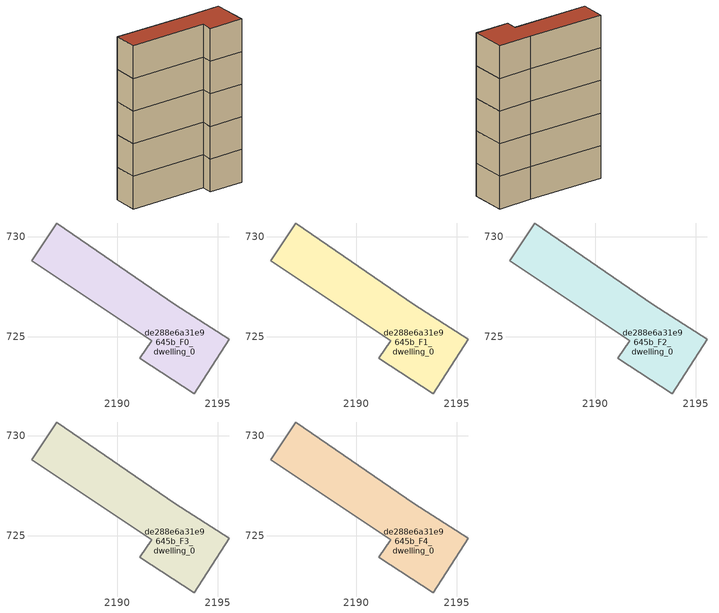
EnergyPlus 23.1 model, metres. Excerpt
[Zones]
de288e6a31e9645b_F0_dwelling_0
 floor ground (EU_floor_Construction): 2192.88,726.6 2195.57,724.87 2193.83,722.16 2191.12,723.92 2191.7,724.79 2185.71,728.78 2186.96,730.66 z0
 wall adiabatic (EU_wall_Construction): 2191.12,723.92 2193.83,722.16 2195.57,724.87 2192.88,726.6 2186.96,730.66 2185.71,728.78 2191.7,724.79 2191.12,723.92 z0:3
de288e6a31e9645b_F1_dwelling_0
 floor to de288e6a31e9645b_F0_dwelling_0 (EU_floor_Construction): 2192.88,726.6 2195.57,724.87 2193.83,722.16 2191.12,723.92 2191.7,724.79 2185.71,728.78 2186.96,730.66 z3
 wall adiabatic (EU_wall_Construction): 2191.12,723.92 2193.83,722.16 2195.57,724.87 2192.88,726.6 2186.96,730.66 2185.71,728.78 2191.7,724.79 2191.12,723.92 z3:6
de288e6a31e9645b_F2_dwelling_0
 floor to de288e6a31e9645b_F1_dwelling_0 (EU_floor_Construction): 2192.88,726.6 2195.57,724.87 2193.83,722.16 2191.12,723.92 2191.7,724.79 2185.71,728.78 2186.96,730.66 z6
 wall adiabatic (EU_wall_Construction): 2191.12,723.92 2193.83,722.16 2195.57,724.87 2192.88,726.6 2186.96,730.66 2185.71,728.78 2191.7,724.79 2191.12,723.92 z6:9
de288e6a31e9645b_F3_dwelling_0
 floor to de288e6a31e9645b_F2_dwelling_0 (EU_floor_Construction): 2192.88,726.6 2195.57,724.87 2193.83,722.16 2191.12,723.92 2191.7,724.79 2185.71,728.78 2186.96,730.66 z9
 wall adiabatic (EU_wall_Construction): 2191.12,723.92 2193.83,722.16 2195.57,724.87 2192.88,726.6 2186.96,730.66 2185.71,728.78 2191.7,724.79 2191.12,723.92 z9:12
de288e6a31e9645b_F4_dwelling_0
 floor to de288e6a31e9645b_F3_dwelling_0 (EU_floor_Construction): 2192.88,726.6 2195.57,724.87 2193.83,722.16 2191.12,723.92 2191.7,724.79 2185.71,728.78 2186.96,730.66 z12
 wall adiabatic (EU_wall_Construction): 2191.12,723.92 2193.83,722.16 2195.57,724.87 2192.88,726.6 2186.96,730.66 2185.71,728.78 2191.7,724.79 2191.12,723.92 z12:15
 roof outside (EU_roof_Construction): 2193.83,722.16 2195.57,724.87 2192.88,726.6 2186.96,730.66 2185.71,728.78 2191.7,724.79 2191.12,723.92 z15
[Building]
EU S2 Campaign: North Axis=0; Terrain=City; Solar Distribution=FullExterior
[Site:Location]
Bologna: Latitude=44.5; Longitude=11.25; Time Zone=1; Elevation=37
[SizingPeriod:WeatherFileDays]
AnnualSizingPeriod: Begin Month=1; Begin Day of Month=1; End Month=12; End Day of Month=31; Day of Week for Start Day=Monday; Use Weather File Daylight Saving Period=No; Use Weather File Rain and Snow Indicators=No
[MATERIAL]
EU_InternalMass_Material: Roughness=MediumRough; Thickness=0.1; Conductivity=1; Density=1800; Specific Heat=900; Thermal Absorptance=0.9; Solar Absorptance=0.7; Visible Absorptance=0.7
[MATERIAL:NOMASS] Roughness=MediumRough; Thermal Absorptance=0.9; Solar Absorptance=0.7; Visible Absorptance=0.7
Name | Thermal Resistance
EU_wall_NoMass | 0.905828
EU_roof_NoMass | 0.37593
EU_floor_NoMass | 0.67114
[CONSTRUCTION]
EU_wall_Construction: EU_wall_NoMass
EU_roof_Construction: EU_roof_NoMass
EU_floor_Construction: EU_floor_NoMass
EU_InternalMass_Construction: EU_InternalMass_Material
[ZONE] Type=1; Multiplier=1; Ceiling Height=autocalculate; Floor Area=autocalculate; Part of Total Floor Area=Yes
Name | Volume
de288e6a31e9645b_F0_dwelling_0 | 78.479
de288e6a31e9645b_F1_dwelling_0; de288e6a31e9645b_F2_dwelling_0; de288e6a31e9645b_F3_dwelling_0; de288e6a31e9645b_F4_dwelling_0 | 78.4797
[INTERNALMASS] Construction=EU_InternalMass_Construction; Surface Area=26.1598
Name | Zone or ZoneList
de288e6a31e9645b_F0_dwelling_0_EU_InternalMass | de288e6a31e9645b_F0_dwelling_0
de288e6a31e9645b_F1_dwelling_0_EU_InternalMass | de288e6a31e9645b_F1_dwelling_0
de288e6a31e9645b_F2_dwelling_0_EU_InternalMass | de288e6a31e9645b_F2_dwelling_0
de288e6a31e9645b_F3_dwelling_0_EU_InternalMass | de288e6a31e9645b_F3_dwelling_0
de288e6a31e9645b_F4_dwelling_0_EU_InternalMass | de288e6a31e9645b_F4_dwelling_0
[OTHEREQUIPMENT] Fuel Type=Electricity; Design Level Calculation Method=Watts/Area; Power per Zone Floor Area=1; Fraction Latent=0; Fraction Radiant=0; Fraction Lost=0; Carbon Dioxide Generation Rate=0; EndUse Subcategory=EU_Step8_InternalGains
Name | Zone or ZoneList or Space or SpaceList | Schedule
EU_Step8_InternalGain_de288e6a31e9645b_F0_dwelling_0_f000 | de288e6a31e9645b_F0_dwelling_0 | EU_Step8_GainSchedule_de288e6a31e9645b_F0_dwelling_0_f000
EU_Step8_InternalGain_de288e6a31e9645b_F1_dwelling_0_f000 | de288e6a31e9645b_F1_dwelling_0 | EU_Step8_GainSchedule_de288e6a31e9645b_F1_dwelling_0_f000
EU_Step8_InternalGain_de288e6a31e9645b_F2_dwelling_0_f000 | de288e6a31e9645b_F2_dwelling_0 | EU_Step8_GainSchedule_de288e6a31e9645b_F2_dwelling_0_f000
EU_Step8_InternalGain_de288e6a31e9645b_F3_dwelling_0_f000 | de288e6a31e9645b_F3_dwelling_0 | EU_Step8_GainSchedule_de288e6a31e9645b_F3_dwelling_0_f000
EU_Step8_InternalGain_de288e6a31e9645b_F4_dwelling_0_f000 | de288e6a31e9645b_F4_dwelling_0 | EU_Step8_GainSchedule_de288e6a31e9645b_F4_dwelling_0_f000
[ZONEVENTILATION:DESIGNFLOWRATE] Schedule=EU_AlwaysOn; Design Flow Rate Calculation Method=AirChanges/Hour; Air Changes per Hour=0.73129; Ventilation Type=Natural; Fan Pressure Rise=0; Fan Total Efficiency=1; Constant Term Coefficient=1; Temperature Term Coefficient=0; Velocity Term Coefficient=0; Velocity Squared Term Coefficient=0; Minimum Indoor Temperature=-100; Maximum Indoor Temperature=100; Delta Temperature=-100; Minimum Outdoor Temperature=-100; Maximum Outdoor Temperature=100; Maximum Wind Speed=40
Name | Zone or ZoneList or Space or SpaceList
EU_ConstantAir_de288e6a31e9645b_F0_dwelling_0 | de288e6a31e9645b_F0_dwelling_0
EU_ConstantAir_de288e6a31e9645b_F1_dwelling_0 | de288e6a31e9645b_F1_dwelling_0
EU_ConstantAir_de288e6a31e9645b_F2_dwelling_0 | de288e6a31e9645b_F2_dwelling_0
EU_ConstantAir_de288e6a31e9645b_F3_dwelling_0 | de288e6a31e9645b_F3_dwelling_0
EU_ConstantAir_de288e6a31e9645b_F4_dwelling_0 | de288e6a31e9645b_F4_dwelling_0
[HVACTEMPLATE:THERMOSTAT] Constant Heating Setpoint=20; Constant Cooling Setpoint=50
EU_HeatOnly_de288e6a31e9645b_F0_dwelling_0; EU_HeatOnly_de288e6a31e9645b_F1_dwelling_0; EU_HeatOnly_de288e6a31e9645b_F2_dwelling_0; EU_HeatOnly_de288e6a31e9645b_F3_dwelling_0; EU_HeatOnly_de288e6a31e9645b_F4_dwelling_0
[HVACTEMPLATE:ZONE:IDEALLOADSAIRSYSTEM] System Availability Schedule=EU_AlwaysOn; Maximum Heating Supply Air Temperature=50; Minimum Cooling Supply Air Temperature=13; Maximum Heating Supply Air Humidity Ratio=0.0156; Minimum Cooling Supply Air Humidity Ratio=0.0077; Heating Limit=NoLimit; Cooling Limit=NoLimit; Heating Availability Schedule=EU_AlwaysOn; Cooling Availability Schedule=EU_CoolingOff; Dehumidification Control Type=ConstantSensibleHeatRatio; Cooling Sensible Heat Ratio=0.7; Dehumidification Setpoint=60; Humidification Control Type=None; Humidification Setpoint=30; Outdoor Air Method=None; Outdoor Air Flow Rate per Person=0.00944; Outdoor Air Flow Rate per Zone Floor Area=0; Outdoor Air Flow Rate per Zone=0; Demand Controlled Ventilation Type=None; Outdoor Air Economizer Type=NoEconomizer; Heat Recovery Type=None; Sensible Heat Recovery Effectiveness=0.7; Latent Heat Recovery Effectiveness=0.65
Name | Template Thermostat
de288e6a31e9645b_F0_dwelling_0 | EU_HeatOnly_de288e6a31e9645b_F0_dwelling_0
de288e6a31e9645b_F1_dwelling_0 | EU_HeatOnly_de288e6a31e9645b_F1_dwelling_0
de288e6a31e9645b_F2_dwelling_0 | EU_HeatOnly_de288e6a31e9645b_F2_dwelling_0
de288e6a31e9645b_F3_dwelling_0 | EU_HeatOnly_de288e6a31e9645b_F3_dwelling_0
de288e6a31e9645b_F4_dwelling_0 | EU_HeatOnly_de288e6a31e9645b_F4_dwelling_0
[SIZING:ZONE] Zone Cooling Design Supply Air Temperature Input Method=SupplyAirTemperature; Zone Cooling Design Supply Air Temperature=13; Zone Heating Design Supply Air Temperature Input Method=SupplyAirTemperature; Zone Heating Design Supply Air Temperature=50; Zone Cooling Design Supply Air Humidity Ratio=0.008; Zone Heating Design Supply Air Humidity Ratio=0.008; Cooling Design Air Flow Method=DesignDay; Cooling Design Air Flow Rate=0; Cooling Minimum Air Flow per Zone Floor Area=0.000762; Cooling Minimum Air Flow=0; Cooling Minimum Air Flow Fraction=0.2; Heating Design Air Flow Method=DesignDay; Heating Design Air Flow Rate=0; Heating Maximum Air Flow per Zone Floor Area=0.002032; Heating Maximum Air Flow=0.141576; Heating Maximum Air Flow Fraction=0.3; Account for Dedicated Outdoor Air System=No; Dedicated Outdoor Air System Control Strategy=NeutralSupplyAir; Dedicated Outdoor Air Low Setpoint Temperature for Design=autosize; Dedicated Outdoor Air High Setpoint Temperature for Design=autosize; Zone Load Sizing Method=Sensible Load Only No Latent Load; Zone Latent Cooling Design Supply Air Humidity Ratio Input Method=HumidityRatioDifference; Zone Cooling Design Supply Air Humidity Ratio Difference=0.005; Zone Latent Heating Design Supply Air Humidity Ratio Input Method=HumidityRatioDifference; Zone Humidification Design Supply Air Humidity Ratio Difference=0.005
de288e6a31e9645b_F0_dwelling_0; de288e6a31e9645b_F1_dwelling_0; de288e6a31e9645b_F2_dwelling_0; de288e6a31e9645b_F3_dwelling_0; de288e6a31e9645b_F4_dwelling_0
[SCHEDULE:CONSTANT]
Name | Hourly Value
EU_AlwaysOn | 1
EU_CoolingOff | 0
[SCHEDULE:FILE] Column Number=1; Rows to Skip at Top=0; Number of Hours of Data=8760; Column Separator=Comma; Interpolate to Timestep=No; Minutes per Item=60; Adjust Schedule for Daylight Savings=Yes
Name | File
EU_Step8_GainSchedule_de288e6a31e9645b_F0_dwelling_0_f000 | ../../schedules/de288e6a31e9645b/de288e6a31e9645b_F0_dwelling_0_f000_gain.csv
EU_Step8_GainSchedule_de288e6a31e9645b_F1_dwelling_0_f000 | ../../schedules/de288e6a31e9645b/de288e6a31e9645b_F1_dwelling_0_f000_gain.csv
EU_Step8_GainSchedule_de288e6a31e9645b_F2_dwelling_0_f000 | ../../schedules/de288e6a31e9645b/de288e6a31e9645b_F2_dwelling_0_f000_gain.csv
EU_Step8_GainSchedule_de288e6a31e9645b_F3_dwelling_0_f000 | ../../schedules/de288e6a31e9645b/de288e6a31e9645b_F3_dwelling_0_f000_gain.csv
EU_Step8_GainSchedule_de288e6a31e9645b_F4_dwelling_0_f000 | ../../schedules/de288e6a31e9645b/de288e6a31e9645b_F4_dwelling_0_f000_gain.csv
